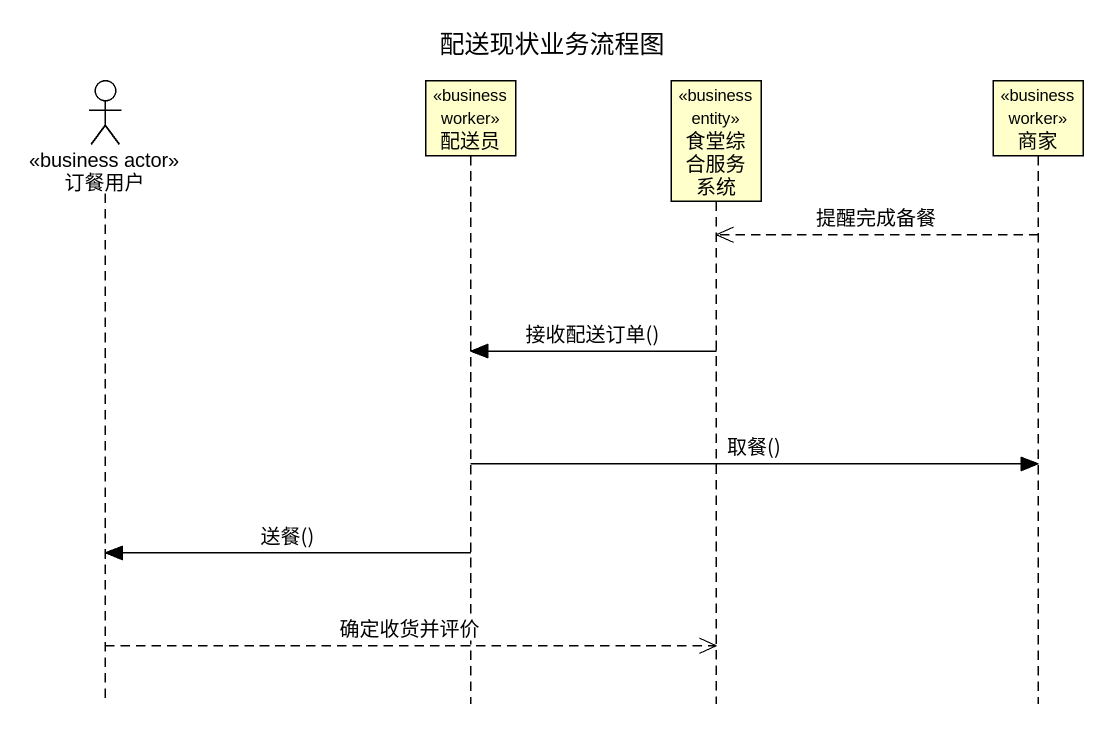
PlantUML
@startuml
title 配送现状业务流程图
hide footbox
actor 订餐用户 <<business actor>>
participant 配送员 <<business worker>>
participant 食堂综合服务系统 <<business entity>>
participant 商家 <<business worker>>

商家 -->> 食堂综合服务系统 : 提醒完成备餐
食堂综合服务系统 -> 配送员 : 接收配送订单()
配送员 -> 商家 : 取餐()
配送员 -> 订餐用户 : 送餐()
订餐用户 -->> 食堂综合服务系统 : 确定收货并评价
@enduml
